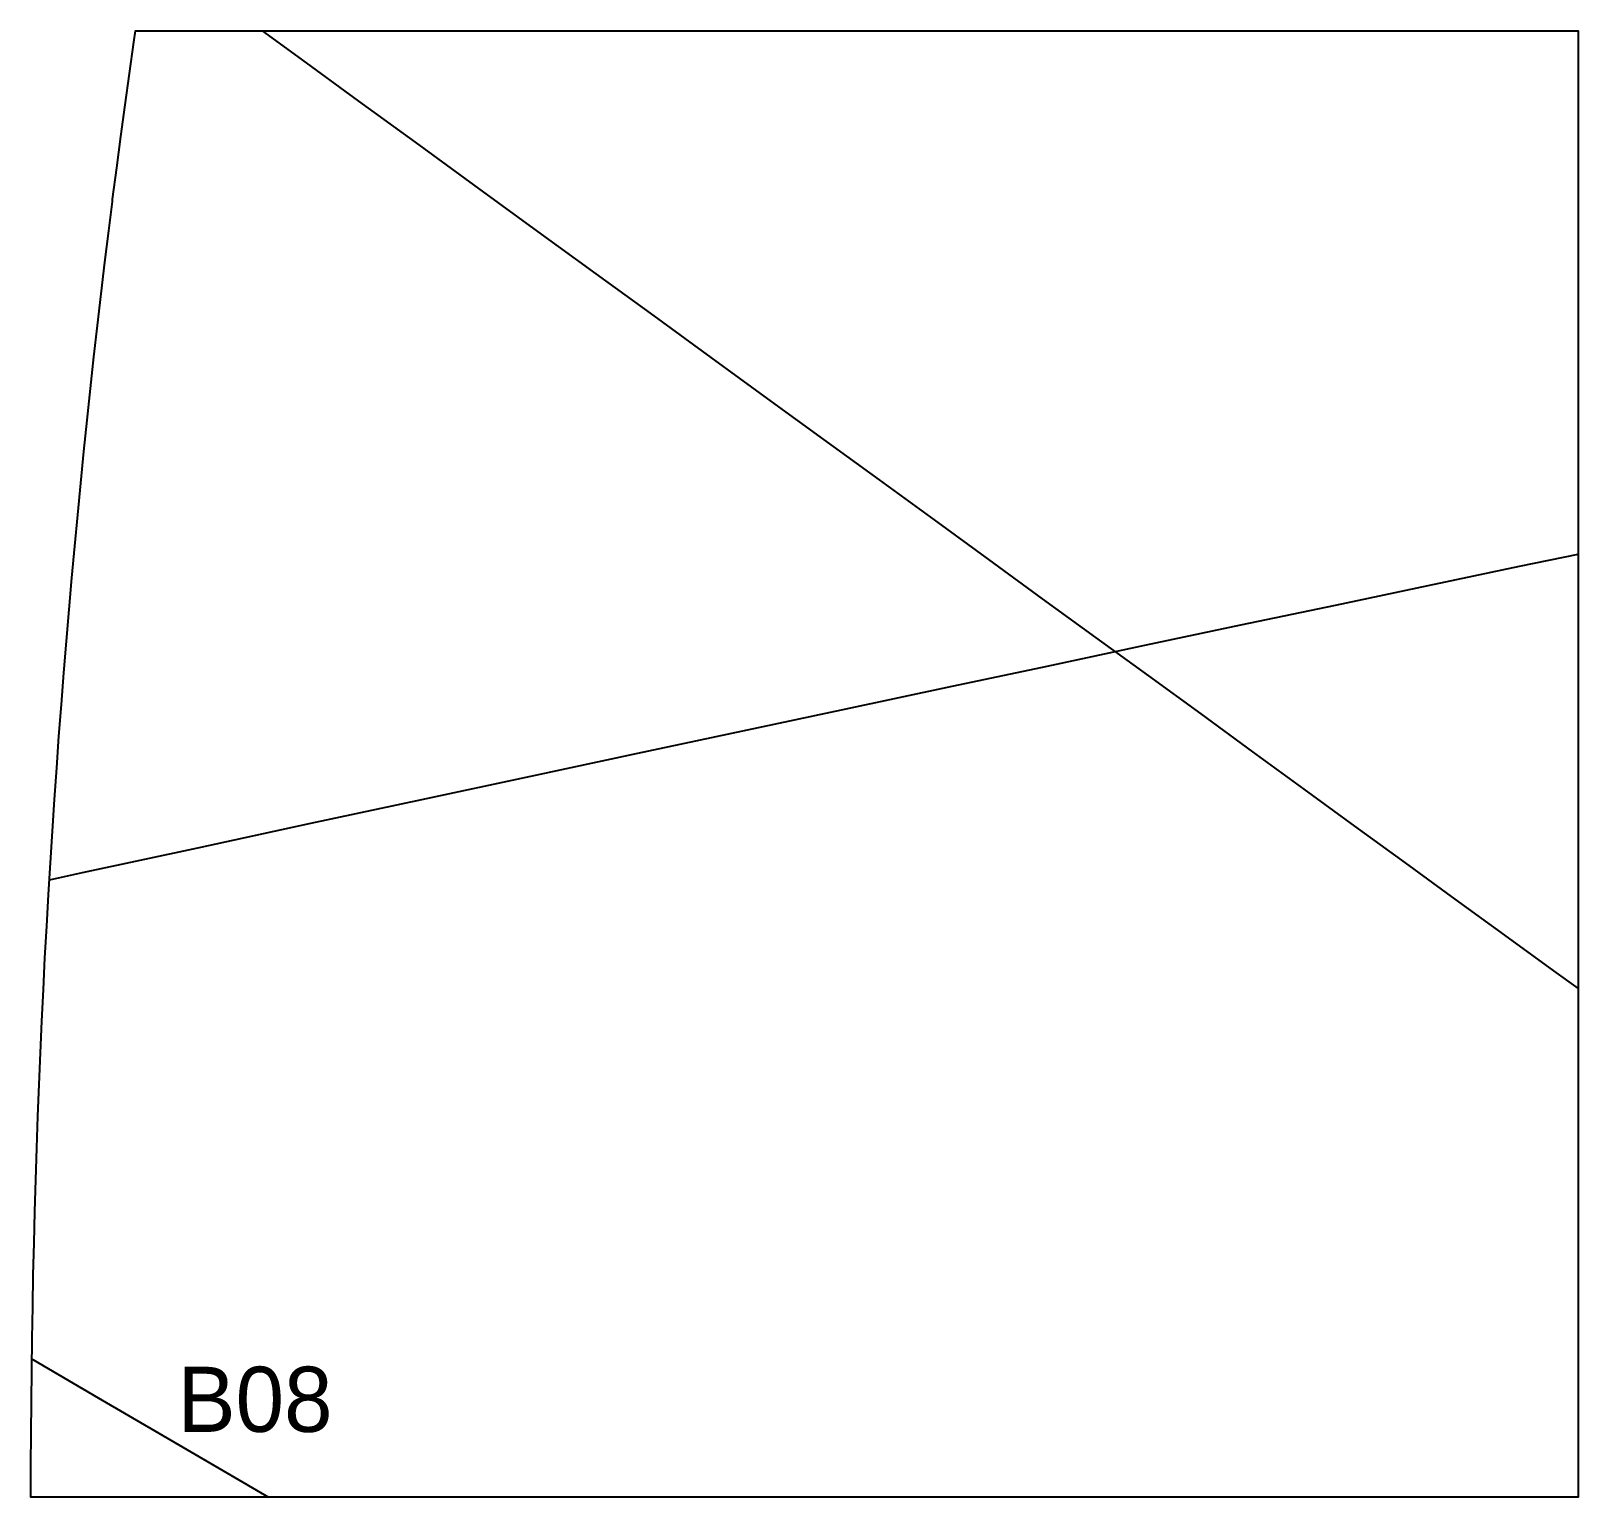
# Model space of a CAD drawing. Header units: millimetres. Extents: x -50 to 900, y 0 to 900.
import ezdxf

# ---------------------------------------------------------------- set-up
doc = ezdxf.new("R2010")
doc.units = ezdxf.units.MM
for name, color, linetype in [('CUT', 1, 'Continuous'), ('DECL', 30, 'Continuous'), ('HOUR', 7, 'Continuous'), ('HOUR15', 9, 'Continuous'), ('ID', 3, 'Continuous')]:
    doc.layers.add(name, color=color, linetype=linetype)

msp = doc.modelspace()

# ---------------------------------------------------------------- linework, layer by layer
at = {"layer": 'CUT'}
msp.add_lwpolyline([(-49.97, 19.48), (-49.88, 38.96), (-49.73, 58.44), (-49.52, 77.92), (-49.25, 97.4), (-48.92, 116.88), (-48.54, 136.36), (-48.09, 155.84), (-47.58, 175.31), (-47.01, 194.79), (-46.38, 214.26), (-45.7, 233.73), (-44.95, 253.19), (-44.14, 272.66), (-43.28, 292.12), (-42.35, 311.58), (-41.37, 331.04), (-40.32, 350.49), (-39.21, 369.94), (-38.05, 389.39), (-36.83, 408.83), (-35.54, 428.27), (-34.2, 447.7), (-32.79, 467.13), (-31.33, 486.56), (-29.81, 505.98), (-28.23, 525.4), (-26.59, 544.81), (-24.88, 564.22), (-23.12, 583.62), (-21.3, 603.02), (-19.42, 622.41), (-17.48, 641.79), (-15.49, 661.17), (-13.43, 680.54), (-11.31, 699.91), (-9.13, 719.27), (-6.9, 738.62), (-4.6, 757.97), (-2.25, 777.31), (0, 795.28), (0.17, 796.64), (2.64, 815.96), (5.18, 835.28), (7.77, 854.59), (10.42, 873.89), (13.13, 893.18), (14.11, 900), (900, 900), (900, 0), (0, 0), (-50, 0), (-49.97, 19.48)], close=True, dxfattribs=at)
at = {"layer": 'DECL'}
msp.add_lwpolyline([(-38.67, 378.98), (-18.44, 383.35), (52.41, 398.63), (121.91, 413.59), (190.11, 428.24), (257.03, 442.59), (322.73, 456.65), (387.23, 470.42), (450.57, 483.93), (512.79, 497.16), (573.91, 510.14), (633.97, 522.86), (692.99, 535.34), (751.01, 547.59), (808.04, 559.6), (864.13, 571.38), (900, 578.9)], dxfattribs=at)
at = {"layer": 'HOUR'}
msp.add_lwpolyline([(-49.43, 84.66), (-48.89, 84.34), (-8.76, 60.96), (30.95, 37.83), (70.24, 14.93), (95.87, 0)], dxfattribs=at)
at = {"layer": 'HOUR15'}
msp.add_lwpolyline([(92, 900), (113.67, 884.23), (151.11, 856.99), (188.16, 830.03), (224.8, 803.37), (261.06, 776.99), (296.93, 750.89), (332.43, 725.06), (367.56, 699.5), (402.33, 674.2), (436.74, 649.16), (470.81, 624.37), (504.54, 599.83), (537.93, 575.54), (571, 551.48), (603.74, 527.66), (636.16, 504.06), (668.28, 480.7), (700.09, 457.55), (731.6, 434.62), (762.82, 411.91), (793.75, 389.41), (824.39, 367.11), (854.76, 345.01), (884.85, 323.12), (900, 312.1)], dxfattribs=at)

# ---------------------------------------------------------------- texts
at = {"layer": 'ID'}
msp.add_text('B08', height=40, dxfattribs=at).set_placement((40, 40))

doc.saveas('drawing.dxf')
